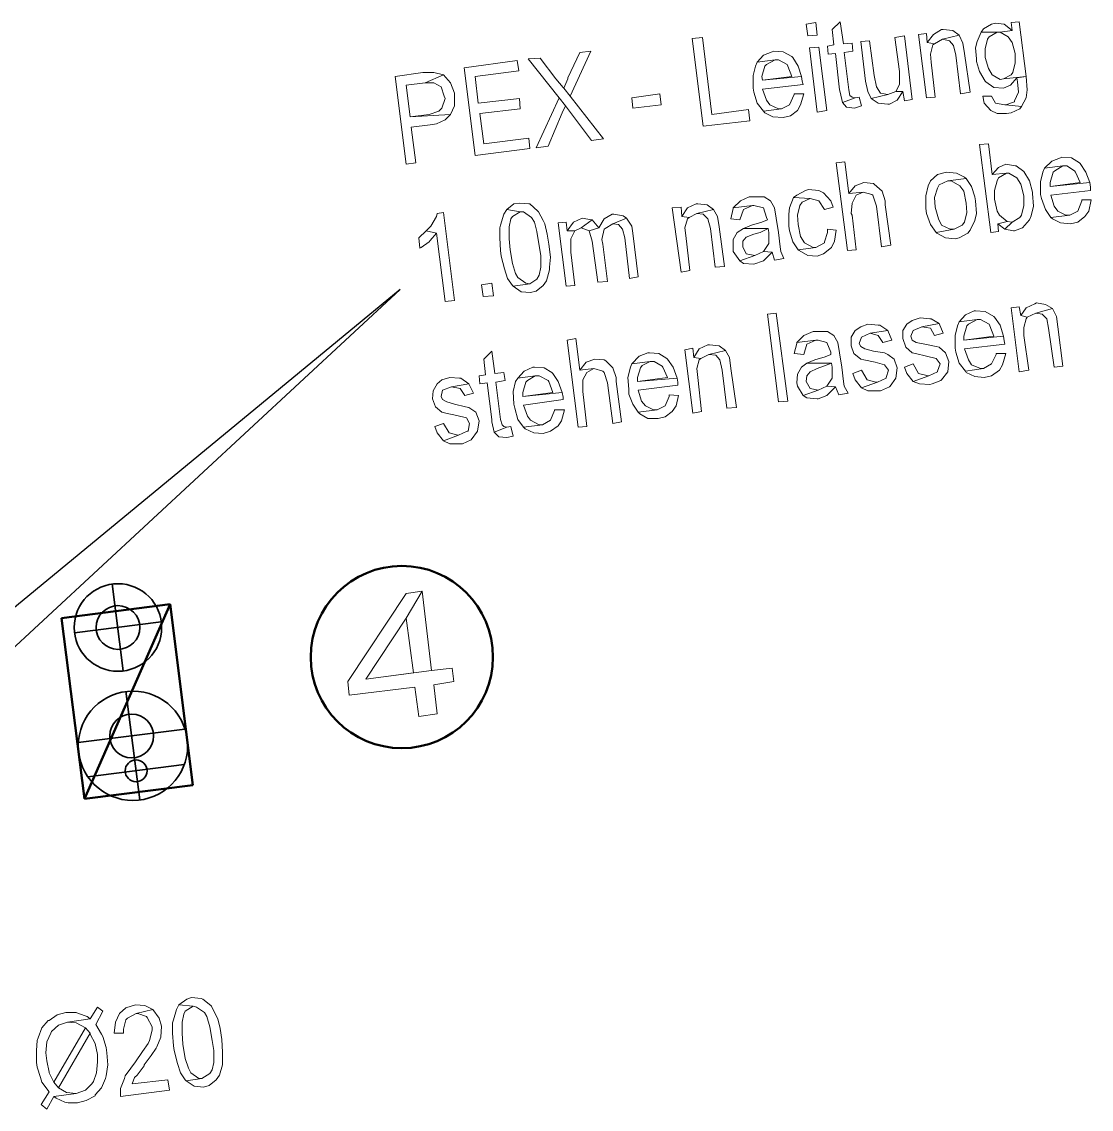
# Model space of a CAD drawing. Header units: metres. Extents: x 2713732.4 to 2713757.2, y 1226081.6 to 1226111.3.
# Drawn here: x 2713746.414 to 2713747.881, y 1226092.561 to 1226094.053 of the extents above; entities that cross this region are included whole.
import ezdxf

# ---------------------------------------------------------------- set-up
doc = ezdxf.new("R2010")
doc.units = ezdxf.units.M
doc.linetypes.add('DASHDOT', pattern=[1, 0.5, -0.25, 0, -0.25])
doc.linetypes.add('HIDDENX2', pattern=[0.75, 0.5, -0.25])
doc.layers.add('einlagen_boden_erstes_og', color=7, linetype='Continuous', true_color=0x000000)

msp = doc.modelspace()

# ---------------------------------------------------------------- linework, layer by layer
at = {"layer": 'einlagen_boden_erstes_og', "color": 7, "linetype": 'Continuous', "lineweight": 25, "extrusion": (0.000477202, 0.001815, 0.999998)}
for q in [(2713746.0817, 1226092.9842, -0.1646), (2713746.1909, 1226092.9981, -0.1647)]:
    msp.add_line((2713746.9326, 1226093.6852, -0.1663), q, dxfattribs=at)
at = {"layer": 'einlagen_boden_erstes_og', "color": 7, "linetype": 'DASHDOT', "lineweight": 35, "extrusion": (0.000477202, 0.001815, 0.999998)}
for p, q in [((2713746.5379, 1226093.2817, -0.1654), (2713746.553, 1226093.1626, -0.1651)), ((2713746.605, 1226093.2297, -0.1653), (2713746.486, 1226093.2146, -0.1652)), ((2713746.5566, 1226093.1343, -0.1651), (2713746.5755, 1226092.9855, -0.1648)), ((2713746.6376, 1226093.0826, -0.165), (2713746.4912, 1226093.064, -0.1649)), ((2713746.6364, 1226093.0339, -0.1649), (2713746.5045, 1226093.0171, -0.1649))]:
    msp.add_line(p, q, dxfattribs=at)
at = {"layer": 'einlagen_boden_erstes_og', "color": 7, "linetype": 'HIDDENX2', "lineweight": 50, "extrusion": (0.000477202, 0.001815, 0.999998)}
for p, q in [((2713746.6171, 1226093.2537, -0.1653), (2713746.4683, 1226093.2348, -0.1652)), ((2713746.6171, 1226093.2537, -0.1653), (2713746.4998, 1226092.9868, -0.1648)), ((2713746.6486, 1226093.0056, -0.1649), (2713746.6171, 1226093.2537, -0.1653)), ((2713746.4683, 1226093.2348, -0.1652), (2713746.4998, 1226092.9868, -0.1648)), ((2713746.4998, 1226092.9868, -0.1648), (2713746.6486, 1226093.0056, -0.1649))]:
    msp.add_line(p, q, dxfattribs=at)
at = {"layer": 'einlagen_boden_erstes_og', "color": 7, "lineweight": 0}
for points in [[(2713747.5028, 1226094.0514), (2713747.4897, 1226094.0493), (2713747.4919, 1226094.033), (2713747.5049, 1226094.0341)], [(2713747.5364, 1226094.0525), (2713747.5256, 1226094.0417), (2713747.5277, 1226094.021), (2713747.5191, 1226094.0189), (2713747.5201, 1226094.008), (2713747.5299, 1226094.0091), (2713747.5353, 1226093.9591), (2713747.5364, 1226093.9559), (2713747.5397, 1226093.9417), (2713747.5571, 1226093.9483), (2713747.5527, 1226093.9493), (2713747.5495, 1226093.9515), (2713747.5484, 1226093.9591), (2713747.5419, 1226094.0102), (2713747.5538, 1226094.0123), (2713747.5527, 1226094.0232), (2713747.5408, 1226094.0221)], [(2713747.6776, 1226094.0417), (2713747.6755, 1226094.0417), (2713747.6646, 1226094.0352), (2713747.6559, 1226094.0243), (2713747.6657, 1226094.0221), (2713747.6766, 1226094.0286), (2713747.6994, 1226094.0341), (2713747.6907, 1226094.0406)], [(2713747.7493, 1226094.0504), (2713747.7439, 1226094.0493), (2713747.733, 1226094.0428), (2713747.7298, 1226094.0384), (2713747.7515, 1226094.0384), (2713747.7559, 1226094.0384), (2713747.7721, 1226094.0406), (2713747.7613, 1226094.0493)], [(2713747.7819, 1226094.0525), (2713747.7711, 1226094.0514), (2713747.7721, 1226094.0406), (2713747.7559, 1226094.0384), (2713747.7667, 1226094.0319), (2713747.7721, 1226094.0243), (2713747.7765, 1226094.0091), (2713747.7765, 1226093.9961), (2713747.7732, 1226093.983), (2713747.7711, 1226093.9798), (2713747.7602, 1226093.9743), (2713747.7917, 1226093.9776)], [(2713747.3474, 1226094.0308), (2713747.3333, 1226094.0297), (2713747.3485, 1226093.9092), (2713747.4126, 1226093.9168), (2713747.4104, 1226093.932), (2713747.3605, 1226093.9254)], [(2713747.5766, 1226094.0265), (2713747.5647, 1226094.0254), (2713747.5712, 1226093.9711), (2713747.5744, 1226093.9569), (2713747.5788, 1226093.9472), (2713747.6016, 1226093.9526), (2713747.5918, 1226093.9548), (2713747.5864, 1226093.9635), (2713747.5831, 1226093.9787)], [(2713747.6244, 1226094.033), (2713747.6114, 1226094.0308), (2713747.6179, 1226093.9841), (2713747.6179, 1226093.9819), (2713747.6179, 1226093.9667), (2713747.6125, 1226093.9569), (2713747.6222, 1226093.9569), (2713747.6244, 1226093.9439), (2713747.6353, 1226093.9461)], [(2713747.6548, 1226094.0362), (2713747.644, 1226094.0352), (2713747.6548, 1226093.9483), (2713747.6668, 1226093.9493), (2713747.6613, 1226093.9971), (2713747.6603, 1226094.008), (2713747.6635, 1226094.021), (2713747.6657, 1226094.0221), (2713747.6559, 1226094.0243)], [(2713747.6994, 1226094.0341), (2713747.6766, 1226094.0286), (2713747.6863, 1226094.0265), (2713747.6918, 1226094.0199), (2713747.695, 1226094.0069), (2713747.7015, 1226093.9537), (2713747.7146, 1226093.9559), (2713747.707, 1226094.0091), (2713747.7048, 1226094.0232)], [(2713747.7298, 1226094.0384), (2713747.7243, 1226094.0254), (2713747.7222, 1226094.0167), (2713747.7233, 1226094.0015), (2713747.7233, 1226093.9982), (2713747.7276, 1226093.9841), (2713747.7352, 1226093.9711), (2713747.7363, 1226093.97), (2713747.7472, 1226093.9624), (2713747.7602, 1226093.9613), (2713747.77, 1226093.9656), (2713747.7787, 1226093.9754), (2713747.7917, 1226093.9776), (2713747.7602, 1226093.9743), (2713747.7559, 1226093.9732), (2713747.745, 1226093.9798), (2713747.7396, 1226093.9884), (2713747.7352, 1226094.0037), (2713747.7352, 1226094.0156), (2713747.7385, 1226094.0286), (2713747.7406, 1226094.0319), (2713747.7515, 1226094.0384)], [(2713747.1943, 1226094.0123), (2713747.1791, 1226094.0102), (2713747.1628, 1226093.9754), (2713747.1628, 1226093.9743), (2713747.1573, 1226093.9613), (2713747.166, 1226093.9504)], [(2713747.4452, 1226094.0123), (2713747.443, 1226094.0113), (2713747.4311, 1226094.0069), (2713747.4224, 1226093.9971), (2713747.4474, 1226094.0004), (2713747.4517, 1226094.0004), (2713747.4637, 1226093.9939), (2713747.4647, 1226093.9917), (2713747.4702, 1226093.9776), (2713747.43, 1226093.9722), (2713747.4832, 1226093.9776), (2713747.4789, 1226093.9917), (2713747.4713, 1226094.0037), (2713747.4702, 1226094.0047), (2713747.4582, 1226094.0113)], [(2713747.5071, 1226094.0178), (2713747.4941, 1226094.0167), (2713747.5049, 1226093.9287), (2713747.518, 1226093.9309)], [(2713747.0932, 1226093.9993), (2713747.0205, 1226093.9895), (2713747.0357, 1226093.869), (2713747.1106, 1226093.8787), (2713747.1095, 1226093.8929), (2713747.0476, 1226093.8853), (2713747.0422, 1226093.9265), (2713747.0976, 1226093.933), (2713747.0965, 1226093.9472), (2713747.04, 1226093.9407), (2713747.0357, 1226093.9776), (2713747.0954, 1226093.9852)], [(2713747.1247, 1226094.0026), (2713747.1085, 1226094.0015), (2713747.1508, 1226093.9483), (2713747.1595, 1226093.9374), (2713747.1649, 1226093.9298), (2713747.1954, 1226093.8896), (2713747.2116, 1226093.8918), (2713747.166, 1226093.9504), (2713747.1573, 1226093.9613), (2713747.1562, 1226093.9624), (2713747.1465, 1226093.9743)], [(2713747.4224, 1226093.9971), (2713747.4202, 1226093.9917), (2713747.4169, 1226093.9787), (2713747.4169, 1226093.9613), (2713747.418, 1226093.9559), (2713747.4224, 1226093.9407), (2713747.4311, 1226093.9298), (2713747.456, 1226093.933), (2713747.4517, 1226093.933), (2713747.4398, 1226093.9385), (2713747.4354, 1226093.945), (2713747.43, 1226093.9602), (2713747.4854, 1226093.9667), (2713747.4843, 1226093.9711), (2713747.4832, 1226093.9776), (2713747.43, 1226093.9722), (2713747.4289, 1226093.9776), (2713747.4332, 1226093.9917), (2713747.4354, 1226093.9939), (2713747.4474, 1226094.0004)], [(2713746.964, 1226093.983), (2713746.926, 1226093.9776), (2713746.9412, 1226093.857), (2713746.9542, 1226093.8592), (2713746.9477, 1226093.9081), (2713746.9738, 1226093.9113), (2713746.9825, 1226093.9124), (2713746.9944, 1226093.9178), (2713747.002, 1226093.9254), (2713746.9466, 1226093.9222), (2713746.9412, 1226093.9656), (2713746.9672, 1226093.9689), (2713746.9922, 1226093.9798), (2713746.9922, 1226093.9798), (2713746.9792, 1226093.983), (2713746.977, 1226093.983)], [(2713746.9922, 1226093.9798), (2713746.9672, 1226093.9689), (2713746.9792, 1226093.9689), (2713746.989, 1226093.9635), (2713746.9933, 1226093.9504), (2713746.9944, 1226093.9472), (2713746.9901, 1226093.9341), (2713746.9857, 1226093.9298), (2713746.9727, 1226093.9254), (2713746.9466, 1226093.9222), (2713747.002, 1226093.9254), (2713747.0074, 1226093.9374), (2713747.0074, 1226093.9526), (2713747.0074, 1226093.9548), (2713747.002, 1226093.9689), (2713747.002, 1226093.9689)], [(2713747.7917, 1226093.9776), (2713747.7787, 1226093.9754), (2713747.7797, 1226093.97), (2713747.7808, 1226093.9559), (2713747.7754, 1226093.9439), (2713747.7754, 1226093.9428), (2713747.7635, 1226093.9385), (2713747.7852, 1226093.9363), (2713747.7917, 1226093.9483), (2713747.7928, 1226093.9591)], [(2713747.2518, 1226093.9341), (2713747.2508, 1226093.9483), (2713747.2888, 1226093.9537), (2713747.2909, 1226093.9385), (2713747.2518, 1226093.9341)], [(2713747.4734, 1226093.9537), (2713747.4734, 1226093.9526), (2713747.4669, 1226093.9385), (2713747.456, 1226093.933), (2713747.4311, 1226093.9298), (2713747.4332, 1226093.9276), (2713747.4441, 1226093.9222), (2713747.4582, 1226093.9211), (2713747.468, 1226093.9233), (2713747.4778, 1226093.9309), (2713747.4821, 1226093.9385), (2713747.4865, 1226093.9537)], [(2713747.5625, 1226093.9493), (2713747.5571, 1226093.9483), (2713747.5397, 1226093.9417), (2713747.5451, 1226093.9352), (2713747.556, 1226093.9341), (2713747.5658, 1226093.9374)], [(2713747.6125, 1226093.9569), (2713747.6016, 1226093.9526), (2713747.5788, 1226093.9472), (2713747.5886, 1226093.9407), (2713747.6016, 1226093.9396), (2713747.6038, 1226093.9396), (2713747.6146, 1226093.945), (2713747.6222, 1226093.9569)], [(2713747.732, 1226093.9504), (2713747.7341, 1226093.9407), (2713747.7428, 1226093.9309), (2713747.7515, 1226093.9265), (2713747.7645, 1226093.9265), (2713747.7711, 1226093.9276), (2713747.783, 1226093.933), (2713747.7852, 1226093.9363), (2713747.7635, 1226093.9385), (2713747.7624, 1226093.9385), (2713747.7493, 1226093.9407), (2713747.7439, 1226093.9504)], [(2713747.1508, 1226093.9483), (2713747.1193, 1226093.8798), (2713747.1356, 1226093.882), (2713747.1552, 1226093.9276), (2713747.1595, 1226093.9374)], [(2713747.7396, 1226093.8853), (2713747.7276, 1226093.8842), (2713747.7428, 1226093.7636), (2713747.7537, 1226093.7647), (2713747.7526, 1226093.7755), (2713747.7656, 1226093.7788), (2713747.7548, 1226093.7875), (2713747.7515, 1226093.7929), (2713747.7482, 1226093.8092), (2713747.7482, 1226093.8212), (2713747.7515, 1226093.8342), (2713747.7537, 1226093.8385), (2713747.7645, 1226093.8451), (2713747.745, 1226093.8429)], [(2713747.5429, 1226093.8603), (2713747.531, 1226093.8592), (2713747.5462, 1226093.7386), (2713747.5582, 1226093.7397), (2713747.5527, 1226093.7875), (2713747.5516, 1226093.7897), (2713747.5527, 1226093.8038), (2713747.5582, 1226093.8146), (2713747.5679, 1226093.819), (2713747.5484, 1226093.8168)], [(2713747.8406, 1226093.8668), (2713747.8384, 1226093.8657), (2713747.8265, 1226093.8614), (2713747.8167, 1226093.8516), (2713747.8417, 1226093.8548), (2713747.8471, 1226093.8548), (2713747.858, 1226093.8483), (2713747.859, 1226093.8462), (2713747.8656, 1226093.832), (2713747.8243, 1226093.8266), (2713747.8786, 1226093.832), (2713747.8732, 1226093.8462), (2713747.8656, 1226093.8581), (2713747.8645, 1226093.8592), (2713747.8536, 1226093.8657)], [(2713747.682, 1226093.8462), (2713747.67, 1226093.8429), (2713747.6603, 1226093.8342), (2713747.657, 1226093.8277), (2713747.6537, 1226093.8136), (2713747.6537, 1226093.7962), (2713747.6548, 1226093.7897), (2713747.6603, 1226093.7745), (2713747.6679, 1226093.7636), (2713747.6928, 1226093.7679), (2713747.6874, 1226093.7679), (2713747.6755, 1226093.7734), (2713747.6711, 1226093.7821), (2713747.6668, 1226093.7984), (2713747.6657, 1226093.8114), (2713747.67, 1226093.8244), (2713747.6722, 1226093.8288), (2713747.6842, 1226093.8342), (2713747.7091, 1226093.8375), (2713747.707, 1226093.8396), (2713747.6961, 1226093.8451)], [(2713747.7635, 1226093.857), (2713747.7537, 1226093.8527), (2713747.745, 1226093.8429), (2713747.7645, 1226093.8451), (2713747.7678, 1226093.8451), (2713747.7787, 1226093.8385), (2713747.7841, 1226093.8299), (2713747.7884, 1226093.8136), (2713747.7884, 1226093.8005), (2713747.7852, 1226093.7875), (2713747.783, 1226093.7842), (2713747.7721, 1226093.7777), (2713747.7624, 1226093.7679), (2713747.7743, 1226093.7658), (2713747.7754, 1226093.7658), (2713747.7863, 1226093.7701), (2713747.796, 1226093.781), (2713747.7982, 1226093.7864), (2713747.8015, 1226093.7994), (2713747.8004, 1226093.8168), (2713747.8004, 1226093.819), (2713747.796, 1226093.8342), (2713747.796, 1226093.8342), (2713747.7884, 1226093.8472), (2713747.7776, 1226093.8548), (2713747.7765, 1226093.8548)], [(2713747.8167, 1226093.8516), (2713747.8145, 1226093.8462), (2713747.8112, 1226093.8331), (2713747.8112, 1226093.8157), (2713747.8123, 1226093.8103), (2713747.8178, 1226093.7951), (2713747.8254, 1226093.7842), (2713747.8514, 1226093.7875), (2713747.846, 1226093.7875), (2713747.8351, 1226093.7929), (2713747.8297, 1226093.7994), (2713747.8254, 1226093.8146), (2713747.8797, 1226093.8212), (2713747.8797, 1226093.8255), (2713747.8786, 1226093.832), (2713747.8243, 1226093.8266), (2713747.8243, 1226093.832), (2713747.8286, 1226093.8462), (2713747.8308, 1226093.8483), (2713747.8417, 1226093.8548)], [(2713747.569, 1226093.832), (2713747.5571, 1226093.8277), (2713747.5484, 1226093.8168), (2713747.5679, 1226093.819), (2713747.5799, 1226093.8157), (2713747.581, 1226093.8146), (2713747.5864, 1226093.7994), (2713747.5929, 1226093.744), (2713747.606, 1226093.7462), (2713747.5983, 1226093.8016), (2713747.5983, 1226093.807), (2713747.594, 1226093.8201), (2713747.5831, 1226093.8299), (2713747.5821, 1226093.8309)], [(2713747.7091, 1226093.8375), (2713747.6842, 1226093.8342), (2713747.6885, 1226093.8342), (2713747.7005, 1226093.8277), (2713747.7059, 1226093.8201), (2713747.7091, 1226093.8038), (2713747.7102, 1226093.7908), (2713747.707, 1226093.7777), (2713747.7037, 1226093.7734), (2713747.6928, 1226093.7679), (2713747.6679, 1226093.7636), (2713747.669, 1226093.7625), (2713747.6809, 1226093.756), (2713747.6939, 1226093.7549), (2713747.6994, 1226093.756), (2713747.7113, 1226093.7625), (2713747.7146, 1226093.7669), (2713747.7211, 1226093.7799), (2713747.7233, 1226093.7897), (2713747.7222, 1226093.807), (2713747.7211, 1226093.8125), (2713747.7167, 1226093.8266)], [(2713747.493, 1226093.8223), (2713747.4886, 1226093.8212), (2713747.4767, 1226093.8146), (2713747.4723, 1226093.8114), (2713747.4952, 1226093.8103), (2713747.5071, 1226093.807), (2713747.5147, 1226093.7951), (2713747.5267, 1226093.7984), (2713747.5234, 1226093.807), (2713747.5136, 1226093.8179), (2713747.5071, 1226093.8212)], [(2713747.0965, 1226093.8038), (2713747.0889, 1226093.8027), (2713747.0791, 1226093.7951), (2713747.0976, 1226093.7918), (2713747.1019, 1226093.7918), (2713747.1128, 1226093.7842), (2713747.1171, 1226093.7777), (2713747.1204, 1226093.7647), (2713747.1237, 1226093.7451), (2713747.1258, 1226093.7321), (2713747.1258, 1226093.7158), (2713747.1237, 1226093.7049), (2713747.1204, 1226093.6995), (2713747.1106, 1226093.693), (2713747.0878, 1226093.6897), (2713747.0987, 1226093.6821), (2713747.1117, 1226093.681), (2713747.1193, 1226093.6832), (2713747.1291, 1226093.6908), (2713747.1334, 1226093.6973), (2713747.1378, 1226093.7125), (2713747.1378, 1226093.7158), (2713747.1389, 1226093.7299), (2713747.1367, 1226093.7473), (2713747.1345, 1226093.7614), (2713747.1313, 1226093.7755), (2713747.1291, 1226093.7799), (2713747.1226, 1226093.7918), (2713747.1215, 1226093.7929), (2713747.1106, 1226093.8027), (2713747.1095, 1226093.8027)], [(2713747.3409, 1226093.8027), (2713747.3387, 1226093.8027), (2713747.3268, 1226093.7973), (2713747.3192, 1226093.7853), (2713747.329, 1226093.7842), (2713747.3398, 1226093.7897), (2713747.3626, 1226093.7951), (2713747.3539, 1226093.8016)], [(2713747.3898, 1226093.7973), (2713747.3898, 1226093.7962), (2713747.3865, 1226093.7821), (2713747.3985, 1226093.781), (2713747.4039, 1226093.7951), (2713747.4039, 1226093.7951), (2713747.4159, 1226093.8005)], [(2713747.4159, 1226093.8125), (2713747.4115, 1226093.8125), (2713747.3996, 1226093.807), (2713747.3996, 1226093.807), (2713747.3898, 1226093.7973), (2713747.4159, 1226093.8005), (2713747.418, 1226093.8005), (2713747.4311, 1226093.7973), (2713747.4354, 1226093.7842), (2713747.4365, 1226093.781), (2713747.4289, 1226093.7777), (2713747.4148, 1226093.7734), (2713747.4039, 1226093.769), (2713747.4376, 1226093.769), (2713747.4387, 1226093.7636), (2713747.4387, 1226093.7484), (2713747.4311, 1226093.7375), (2713747.4311, 1226093.7375), (2713747.443, 1226093.7364), (2713747.4463, 1226093.7256), (2713747.4593, 1226093.7278), (2713747.455, 1226093.7375), (2713747.4539, 1226093.744), (2713747.4517, 1226093.7636), (2713747.4484, 1226093.7831), (2713747.4463, 1226093.7973), (2713747.4408, 1226093.807), (2713747.4322, 1226093.8125), (2713747.43, 1226093.8125)], [(2713747.4723, 1226093.8114), (2713747.4669, 1226093.7973), (2713747.4658, 1226093.7886), (2713747.4658, 1226093.7723), (2713747.4669, 1226093.7658), (2713747.4713, 1226093.7506), (2713747.4789, 1226093.7397), (2713747.5028, 1226093.743), (2713747.4995, 1226093.743), (2713747.4876, 1226093.7495), (2713747.4821, 1226093.7582), (2713747.4789, 1226093.7745), (2713747.4778, 1226093.7875), (2713747.481, 1226093.8005), (2713747.4843, 1226093.8049), (2713747.4952, 1226093.8103)], [(2713747.8677, 1226093.8081), (2713747.8677, 1226093.807), (2713747.8623, 1226093.7929), (2713747.8514, 1226093.7875), (2713747.8254, 1226093.7842), (2713747.8275, 1226093.7821), (2713747.8384, 1226093.7766), (2713747.8525, 1226093.7755), (2713747.8623, 1226093.7777), (2713747.8721, 1226093.7853), (2713747.8775, 1226093.7929), (2713747.8808, 1226093.8081)], [(2713746.9922, 1226093.7908), (2713746.9835, 1226093.7897), (2713746.9825, 1226093.7853), (2713746.9748, 1226093.7723), (2713746.9683, 1226093.7658), (2713746.9825, 1226093.7625), (2713746.9944, 1226093.6691), (2713747.0074, 1226093.6702)], [(2713747.0791, 1226093.7951), (2713747.0748, 1226093.7886), (2713747.0704, 1226093.7734), (2713747.0694, 1226093.7701), (2713747.0694, 1226093.756), (2713747.0704, 1226093.7386), (2713747.0715, 1226093.731), (2713747.0759, 1226093.7136), (2713747.0802, 1226093.7006), (2713747.0867, 1226093.6908), (2713747.0878, 1226093.6897), (2713747.1106, 1226093.693), (2713747.1052, 1226093.6941), (2713747.0943, 1226093.7017), (2713747.0911, 1226093.7071), (2713747.0867, 1226093.7212), (2713747.0835, 1226093.7397), (2713747.0824, 1226093.7549), (2713747.0824, 1226093.7712), (2713747.0846, 1226093.7821), (2713747.0867, 1226093.7853), (2713747.0976, 1226093.7918)], [(2713747.2258, 1226093.7886), (2713747.2236, 1226093.7886), (2713747.2127, 1226093.7821), (2713747.2051, 1226093.7701), (2713747.1921, 1226093.7658), (2713747.1921, 1226093.7658), (2713747.1964, 1226093.7516), (2713747.204, 1226093.6952), (2713747.2171, 1226093.6962), (2713747.2106, 1226093.7473), (2713747.2095, 1226093.7538), (2713747.2127, 1226093.7679), (2713747.2138, 1226093.769), (2713747.2247, 1226093.7755), (2713747.2431, 1226093.7831), (2713747.2388, 1226093.7864)], [(2713747.3181, 1226093.7984), (2713747.3061, 1226093.7973), (2713747.3181, 1226093.7093), (2713747.33, 1226093.7115), (2713747.3246, 1226093.7593), (2713747.3235, 1226093.7701), (2713747.3268, 1226093.7821), (2713747.329, 1226093.7842), (2713747.3192, 1226093.7853)], [(2713747.3626, 1226093.7951), (2713747.3398, 1226093.7897), (2713747.3485, 1226093.7886), (2713747.355, 1226093.7821), (2713747.3583, 1226093.769), (2713747.3648, 1226093.7158), (2713747.3778, 1226093.7169), (2713747.3702, 1226093.7712), (2713747.3681, 1226093.7853)], [(2713747.1606, 1226093.7777), (2713747.1497, 1226093.7766), (2713747.1606, 1226093.6897), (2713747.1725, 1226093.6908), (2713747.1671, 1226093.7364), (2713747.1671, 1226093.7397), (2713747.1671, 1226093.7549), (2713747.1725, 1226093.7658), (2713747.1617, 1226093.7658)], [(2713747.1823, 1226093.7831), (2713747.1823, 1226093.7831), (2713747.1704, 1226093.7777), (2713747.1617, 1226093.7658), (2713747.1725, 1226093.7658), (2713747.1812, 1226093.7701), (2713747.1964, 1226093.781), (2713747.1954, 1226093.781)], [(2713747.1964, 1226093.781), (2713747.1812, 1226093.7701), (2713747.1921, 1226093.7658), (2713747.2051, 1226093.7701)], [(2713747.2431, 1226093.7831), (2713747.2247, 1226093.7755), (2713747.2323, 1226093.7745), (2713747.2377, 1226093.7679), (2713747.241, 1226093.756), (2713747.2475, 1226093.7006), (2713747.2594, 1226093.7028), (2713747.2518, 1226093.7625), (2713747.2508, 1226093.7723)], [(2713747.7656, 1226093.7788), (2713747.7526, 1226093.7755), (2713747.7624, 1226093.7679), (2713747.7721, 1226093.7777)], [(2713746.9683, 1226093.7658), (2713746.9586, 1226093.756), (2713746.9596, 1226093.7419), (2713746.9618, 1226093.743), (2713746.9727, 1226093.7506), (2713746.9738, 1226093.7527), (2713746.9825, 1226093.7625)], [(2713747.4039, 1226093.769), (2713747.3952, 1226093.7636), (2713747.3898, 1226093.7538), (2713747.3898, 1226093.7419), (2713747.3898, 1226093.7375), (2713747.3985, 1226093.7245), (2713747.4191, 1226093.7321), (2713747.4072, 1226093.7343), (2713747.4028, 1226093.744), (2713747.4028, 1226093.7516), (2713747.4072, 1226093.7571), (2713747.418, 1226093.7614), (2713747.4267, 1226093.7636), (2713747.4376, 1226093.769)], [(2713747.5191, 1226093.7679), (2713747.5191, 1226093.7636), (2713747.5147, 1226093.7506), (2713747.5147, 1226093.7495), (2713747.5028, 1226093.743), (2713747.4789, 1226093.7397), (2713747.4799, 1226093.7386), (2713747.4919, 1226093.7321), (2713747.5049, 1226093.731), (2713747.5136, 1226093.7343), (2713747.5245, 1226093.743), (2713747.5288, 1226093.7516), (2713747.531, 1226093.7669)], [(2713747.4311, 1226093.7375), (2713747.4191, 1226093.7321), (2713747.3985, 1226093.7245), (2713747.4039, 1226093.7212), (2713747.418, 1226093.7201), (2713747.418, 1226093.7201), (2713747.4311, 1226093.7245), (2713747.4332, 1226093.7267), (2713747.443, 1226093.7364)], [(2713747.0465, 1226093.6756), (2713747.0444, 1226093.6919), (2713747.0585, 1226093.6941), (2713747.0607, 1226093.6767), (2713747.0465, 1226093.6756)], [(2713747.8058, 1226093.6669), (2713747.8036, 1226093.6658), (2713747.7917, 1226093.6604), (2713747.7841, 1226093.6495), (2713747.7928, 1226093.6474), (2713747.8047, 1226093.6528), (2713747.8275, 1226093.6593), (2713747.8178, 1226093.6647)], [(2713747.4517, 1226093.5311), (2713747.4365, 1226093.6517), (2713747.4484, 1226093.6528), (2713747.4647, 1226093.5322), (2713747.4517, 1226093.5311)], [(2713747.7222, 1226093.6561), (2713747.72, 1226093.6561), (2713747.7081, 1226093.6506), (2713747.6994, 1226093.6409), (2713747.7243, 1226093.6441), (2713747.7287, 1226093.6441), (2713747.7406, 1226093.6376), (2713747.7417, 1226093.6354), (2713747.7472, 1226093.6213), (2713747.7059, 1226093.6159), (2713747.7602, 1226093.6213), (2713747.7559, 1226093.6365), (2713747.7482, 1226093.6474), (2713747.7472, 1226093.6485), (2713747.7352, 1226093.655)], [(2713747.7819, 1226093.6615), (2713747.7711, 1226093.6604), (2713747.7819, 1226093.5724), (2713747.795, 1226093.5746), (2713747.7884, 1226093.6224), (2713747.7884, 1226093.6332), (2713747.7917, 1226093.6452), (2713747.7928, 1226093.6474), (2713747.7841, 1226093.6495)], [(2713747.8275, 1226093.6593), (2713747.8047, 1226093.6528), (2713747.8134, 1226093.6517), (2713747.8199, 1226093.6452), (2713747.8221, 1226093.6322), (2713747.8297, 1226093.5789), (2713747.8417, 1226093.58), (2713747.8351, 1226093.6343), (2713747.833, 1226093.6485)], [(2713747.5744, 1226093.6376), (2713747.5647, 1226093.6343), (2713747.5571, 1226093.6289), (2713747.5516, 1226093.6202), (2713747.5516, 1226093.6083), (2713747.5549, 1226093.5974), (2713747.5647, 1226093.5898), (2713747.569, 1226093.5887), (2713747.5842, 1226093.5855), (2713747.5842, 1226093.5855), (2713747.5973, 1226093.5822), (2713747.6027, 1226093.5746), (2713747.5994, 1226093.5648), (2713747.5994, 1226093.5637), (2713747.5875, 1226093.5583), (2713747.5658, 1226093.5507), (2713747.5744, 1226093.5463), (2713747.5886, 1226093.5463), (2713747.5918, 1226093.5463), (2713747.6038, 1226093.5518), (2713747.6049, 1226093.5529), (2713747.6125, 1226093.5637), (2713747.6146, 1226093.5779), (2713747.6103, 1226093.5898), (2713747.6016, 1226093.5963), (2713747.5973, 1226093.5985), (2713747.5821, 1226093.6007), (2713747.5701, 1226093.6039), (2713747.5647, 1226093.6072), (2713747.5625, 1226093.6115), (2713747.5658, 1226093.6202), (2713747.5777, 1226093.6256), (2713747.6016, 1226093.6289), (2713747.5907, 1226093.6365), (2713747.5886, 1226093.6365)], [(2713747.6461, 1226093.6463), (2713747.6353, 1226093.643), (2713747.6277, 1226093.6376), (2713747.6222, 1226093.6289), (2713747.6222, 1226093.618), (2713747.6266, 1226093.6061), (2713747.6353, 1226093.5985), (2713747.6396, 1226093.5974), (2713747.6548, 1226093.5941), (2713747.6548, 1226093.5941), (2713747.6679, 1226093.5909), (2713747.6733, 1226093.5833), (2713747.67, 1226093.5735), (2713747.67, 1226093.5724), (2713747.6581, 1226093.567), (2713747.6364, 1226093.5594), (2713747.6451, 1226093.5561), (2713747.6592, 1226093.555), (2713747.6624, 1226093.5561), (2713747.6744, 1226093.5605), (2713747.6755, 1226093.5616), (2713747.6842, 1226093.5724), (2713747.6852, 1226093.5865), (2713747.6809, 1226093.5985), (2713747.6722, 1226093.6061), (2713747.6679, 1226093.6072), (2713747.6527, 1226093.6104), (2713747.6407, 1226093.6126), (2713747.6353, 1226093.6159), (2713747.6331, 1226093.6213), (2713747.6364, 1226093.6289), (2713747.6483, 1226093.6343), (2713747.6722, 1226093.6387), (2713747.6613, 1226093.6452), (2713747.6592, 1226093.6452)], [(2713747.6722, 1226093.6387), (2713747.6483, 1226093.6343), (2713747.6603, 1226093.6322), (2713747.6657, 1226093.6224), (2713747.6776, 1226093.6256)], [(2713747.6994, 1226093.6409), (2713747.6972, 1226093.6354), (2713747.6939, 1226093.6224), (2713747.6939, 1226093.605), (2713747.695, 1226093.5996), (2713747.6994, 1226093.5844), (2713747.7081, 1226093.5735), (2713747.733, 1226093.5768), (2713747.7287, 1226093.5768), (2713747.7167, 1226093.5822), (2713747.7124, 1226093.5887), (2713747.707, 1226093.6039), (2713747.7624, 1226093.6104), (2713747.7613, 1226093.6148), (2713747.7602, 1226093.6213), (2713747.7059, 1226093.6159), (2713747.7059, 1226093.6213), (2713747.7102, 1226093.6354), (2713747.7124, 1226093.6376), (2713747.7243, 1226093.6441)], [(2713747.5028, 1226093.6278), (2713747.4995, 1226093.6278), (2713747.4865, 1226093.6224), (2713747.4865, 1226093.6224), (2713747.4767, 1226093.6126), (2713747.5028, 1226093.6159), (2713747.506, 1226093.6159), (2713747.518, 1226093.6126), (2713747.5234, 1226093.5996), (2713747.5234, 1226093.5963), (2713747.5158, 1226093.5931), (2713747.5017, 1226093.5887), (2713747.4908, 1226093.5844), (2713747.5245, 1226093.5844), (2713747.5256, 1226093.5789), (2713747.5256, 1226093.5637), (2713747.518, 1226093.5529), (2713747.518, 1226093.5529), (2713747.5299, 1226093.5518), (2713747.5343, 1226093.5409), (2713747.5473, 1226093.5431), (2713747.5419, 1226093.5529), (2713747.5408, 1226093.5594), (2713747.5386, 1226093.5789), (2713747.5353, 1226093.5985), (2713747.5332, 1226093.6126), (2713747.5277, 1226093.6224), (2713747.5191, 1226093.6278), (2713747.5169, 1226093.6278)], [(2713747.6016, 1226093.6289), (2713747.5777, 1226093.6256), (2713747.5886, 1226093.6224), (2713747.5951, 1226093.6126), (2713747.607, 1226093.6159)], [(2713747.1736, 1226093.618), (2713747.1617, 1226093.6159), (2713747.1769, 1226093.4964), (2713747.1888, 1226093.4975), (2713747.1834, 1226093.5453), (2713747.1834, 1226093.5463), (2713747.1834, 1226093.5616), (2713747.1888, 1226093.5713), (2713747.1986, 1226093.5768), (2713747.1791, 1226093.5746)], [(2713747.3572, 1226093.6094), (2713747.355, 1226093.6094), (2713747.3431, 1226093.6039), (2713747.3355, 1226093.592), (2713747.3453, 1226093.5909), (2713747.3561, 1226093.5963), (2713747.3789, 1226093.6017), (2713747.3702, 1226093.6083)], [(2713747.4767, 1226093.6126), (2713747.4767, 1226093.6115), (2713747.4734, 1226093.5974), (2713747.4865, 1226093.5963), (2713747.4908, 1226093.6104), (2713747.4908, 1226093.6104), (2713747.5028, 1226093.6159)], [(2713747.0585, 1226093.6007), (2713747.0476, 1226093.5898), (2713747.0498, 1226093.5681), (2713747.0411, 1226093.567), (2713747.0422, 1226093.5561), (2713747.052, 1226093.5572), (2713747.0585, 1226093.5072), (2713747.0585, 1226093.504), (2713747.0617, 1226093.4899), (2713747.0791, 1226093.4964), (2713747.0748, 1226093.4975), (2713747.0726, 1226093.4996), (2713747.0704, 1226093.5072), (2713747.0639, 1226093.5583), (2713747.077, 1226093.5605), (2713747.0748, 1226093.5713), (2713747.0628, 1226093.5702)], [(2713747.2746, 1226093.5985), (2713747.2725, 1226093.5985), (2713747.2605, 1226093.5941), (2713747.2508, 1226093.5833), (2713747.2757, 1226093.5865), (2713747.2812, 1226093.5865), (2713747.292, 1226093.58), (2713747.2931, 1226093.5789), (2713747.2996, 1226093.5648), (2713747.2584, 1226093.5594), (2713747.3127, 1226093.5637), (2713747.3072, 1226093.5789), (2713747.2996, 1226093.5898), (2713747.2985, 1226093.5909), (2713747.2877, 1226093.5974)], [(2713747.3344, 1226093.605), (2713747.3235, 1226093.6028), (2713747.3344, 1226093.5159), (2713747.3463, 1226093.5181), (2713747.3409, 1226093.5648), (2713747.3398, 1226093.5768), (2713747.3431, 1226093.5887), (2713747.3453, 1226093.5909), (2713747.3355, 1226093.592)], [(2713747.3789, 1226093.6017), (2713747.3561, 1226093.5963), (2713747.3659, 1226093.5952), (2713747.3713, 1226093.5887), (2713747.3746, 1226093.5746), (2713747.3811, 1226093.5225), (2713747.3941, 1226093.5235), (2713747.3865, 1226093.5768), (2713747.3844, 1226093.592)], [(2713747.7504, 1226093.5974), (2713747.7504, 1226093.5963), (2713747.7439, 1226093.5833), (2713747.733, 1226093.5768), (2713747.7081, 1226093.5735), (2713747.7091, 1226093.5713), (2713747.7211, 1226093.5659), (2713747.7341, 1226093.5648), (2713747.7439, 1226093.567), (2713747.7548, 1226093.5746), (2713747.7591, 1226093.5822), (2713747.7635, 1226093.5974)], [(2713747.1171, 1226093.5789), (2713747.115, 1226093.5789), (2713747.103, 1226093.5735), (2713747.0943, 1226093.5637), (2713747.1182, 1226093.567), (2713747.1237, 1226093.567), (2713747.1356, 1226093.5605), (2713747.1367, 1226093.5594), (2713747.1421, 1226093.5442), (2713747.1009, 1226093.5387), (2713747.1552, 1226093.5442), (2713747.1497, 1226093.5594), (2713747.1421, 1226093.5702), (2713747.141, 1226093.5713), (2713747.1302, 1226093.5779)], [(2713747.1997, 1226093.5898), (2713747.1878, 1226093.5855), (2713747.1791, 1226093.5746), (2713747.1986, 1226093.5768), (2713747.2106, 1226093.5735), (2713747.2127, 1226093.5713), (2713747.2171, 1226093.5572), (2713747.2247, 1226093.5018), (2713747.2366, 1226093.504), (2713747.229, 1226093.5594), (2713747.229, 1226093.5648), (2713747.2247, 1226093.5779), (2713747.2149, 1226093.5876), (2713747.2127, 1226093.5887)], [(2713747.2508, 1226093.5833), (2713747.2486, 1226093.5789), (2713747.2453, 1226093.5648), (2713747.2464, 1226093.5485), (2713747.2464, 1226093.542), (2713747.2518, 1226093.5279), (2713747.2594, 1226093.517), (2713747.2855, 1226093.5203), (2713747.2801, 1226093.5203), (2713747.2692, 1226093.5257), (2713747.2638, 1226093.5322), (2713747.2594, 1226093.5474), (2713747.3138, 1226093.554), (2713747.3138, 1226093.5583), (2713747.3127, 1226093.5637), (2713747.2584, 1226093.5594), (2713747.2584, 1226093.5648), (2713747.2627, 1226093.5779), (2713747.2649, 1226093.5811), (2713747.2757, 1226093.5865)], [(2713747.4908, 1226093.5844), (2713747.4832, 1226093.5789), (2713747.4778, 1226093.5692), (2713747.4767, 1226093.5572), (2713747.4778, 1226093.5529), (2713747.4854, 1226093.5398), (2713747.506, 1226093.5474), (2713747.4952, 1226093.5496), (2713747.4897, 1226093.5594), (2713747.4908, 1226093.567), (2713747.4952, 1226093.5724), (2713747.5049, 1226093.5768), (2713747.5136, 1226093.58), (2713747.5245, 1226093.5844)], [(2713747.6364, 1226093.5833), (2713747.6244, 1226093.5789), (2713747.6277, 1226093.5702), (2713747.6364, 1226093.5594), (2713747.6581, 1226093.567), (2713747.657, 1226093.567), (2713747.644, 1226093.5702), (2713747.644, 1226093.5702)], [(2713747.0009, 1226093.5648), (2713746.9901, 1226093.5616), (2713746.9835, 1226093.5561), (2713746.9781, 1226093.5463), (2713746.977, 1226093.5355), (2713746.9814, 1226093.5246), (2713746.9901, 1226093.517), (2713746.9955, 1226093.5159), (2713747.0107, 1226093.5127), (2713747.0107, 1226093.5127), (2713747.0237, 1226093.5094), (2713747.0281, 1226093.5018), (2713747.0259, 1226093.491), (2713747.0248, 1226093.491), (2713747.0129, 1226093.4855), (2713746.9922, 1226093.4779), (2713747.0009, 1226093.4736), (2713747.015, 1226093.4736), (2713747.0183, 1226093.4736), (2713747.0302, 1226093.479), (2713747.0302, 1226093.479), (2713747.0389, 1226093.491), (2713747.0411, 1226093.5051), (2713747.0368, 1226093.517), (2713747.027, 1226093.5235), (2713747.0226, 1226093.5246), (2713747.0074, 1226093.5279), (2713746.9966, 1226093.5311), (2713746.9911, 1226093.5344), (2713746.989, 1226093.5387), (2713746.9911, 1226093.5474), (2713747.0031, 1226093.5518), (2713747.027, 1226093.5561), (2713747.0161, 1226093.5637), (2713747.014, 1226093.5637)], [(2713747.0943, 1226093.5637), (2713747.0911, 1226093.5594), (2713747.0878, 1226093.5453), (2713747.0889, 1226093.5279), (2713747.09, 1226093.5225), (2713747.0943, 1226093.5072), (2713747.1019, 1226093.4964), (2713747.128, 1226093.4996), (2713747.1237, 1226093.4996), (2713747.1117, 1226093.5062), (2713747.1074, 1226093.5116), (2713747.1019, 1226093.5268), (2713747.1562, 1226093.5344), (2713747.1562, 1226093.5377), (2713747.1552, 1226093.5442), (2713747.1009, 1226093.5387), (2713747.1009, 1226093.5442), (2713747.1052, 1226093.5583), (2713747.1074, 1226093.5605), (2713747.1182, 1226093.567)], [(2713747.5658, 1226093.5746), (2713747.5538, 1226093.5702), (2713747.5571, 1226093.5616), (2713747.5658, 1226093.5507), (2713747.5875, 1226093.5583), (2713747.5853, 1226093.5583), (2713747.5734, 1226093.5616), (2713747.5734, 1226093.5616)], [(2713747.027, 1226093.5561), (2713747.0031, 1226093.5518), (2713747.015, 1226093.5496), (2713747.0216, 1226093.5398), (2713747.0335, 1226093.5431)], [(2713747.518, 1226093.5529), (2713747.506, 1226093.5474), (2713747.4854, 1226093.5398), (2713747.4908, 1226093.5366), (2713747.5049, 1226093.5355), (2713747.506, 1226093.5355), (2713747.518, 1226093.5398), (2713747.5201, 1226093.542), (2713747.5299, 1226093.5518)], [(2713747.3018, 1226093.5409), (2713747.3018, 1226093.5387), (2713747.2964, 1226093.5257), (2713747.2855, 1226093.5203), (2713747.2594, 1226093.517), (2713747.2616, 1226093.5148), (2713747.2725, 1226093.5083), (2713747.2866, 1226093.5083), (2713747.2964, 1226093.5105), (2713747.3061, 1226093.5181), (2713747.3116, 1226093.5257), (2713747.3148, 1226093.5398)], [(2713747.1443, 1226093.5203), (2713747.1443, 1226093.5192), (2713747.1389, 1226093.5062), (2713747.128, 1226093.4996), (2713747.1019, 1226093.4964), (2713747.1041, 1226093.4942), (2713747.1161, 1226093.4888), (2713747.1291, 1226093.4877), (2713747.1389, 1226093.491), (2713747.1497, 1226093.4986), (2713747.1541, 1226093.5051), (2713747.1584, 1226093.5203)], [(2713746.9922, 1226093.5018), (2713746.9803, 1226093.4975), (2713746.9835, 1226093.4888), (2713746.9922, 1226093.4779), (2713747.0129, 1226093.4855), (2713747.0118, 1226093.4855), (2713746.9998, 1226093.4888), (2713746.9998, 1226093.4888)], [(2713747.0846, 1226093.4975), (2713747.0791, 1226093.4964), (2713747.0617, 1226093.4899), (2713747.0683, 1226093.4833), (2713747.0791, 1226093.4823), (2713747.0878, 1226093.4844)], [(2713746.6468, 1226092.7143), (2713746.6403, 1226092.7121), (2713746.6294, 1226092.7045), (2713746.649, 1226092.7023), (2713746.6533, 1226092.7013), (2713746.6642, 1226092.6937), (2713746.6674, 1226092.6882), (2713746.6718, 1226092.6741), (2713746.675, 1226092.6556), (2713746.6772, 1226092.6415), (2713746.6772, 1226092.6252), (2713746.675, 1226092.6154), (2713746.6718, 1226092.61), (2713746.6609, 1226092.6035), (2713746.6392, 1226092.6002), (2713746.6501, 1226092.5926), (2713746.6631, 1226092.5915), (2713746.6707, 1226092.5937), (2713746.6805, 1226092.6013), (2713746.6848, 1226092.6078), (2713746.6892, 1226092.622), (2713746.6892, 1226092.6252), (2713746.6892, 1226092.6393), (2713746.6881, 1226092.6567), (2713746.6859, 1226092.6719), (2713746.6827, 1226092.685), (2713746.6805, 1226092.6893), (2713746.674, 1226092.7023), (2713746.6729, 1226092.7034), (2713746.662, 1226092.7121), (2713746.6598, 1226092.7132)], [(2713746.5175, 1226092.7013), (2713746.5078, 1226092.685), (2713746.4763, 1226092.6806), (2713746.4882, 1226092.6795), (2713746.4882, 1226092.6795), (2713746.5012, 1226092.673), (2713746.5078, 1226092.6654), (2713746.5078, 1226092.6643), (2713746.5143, 1226092.6513), (2713746.5175, 1226092.6361), (2713746.5175, 1226092.6263), (2713746.5165, 1226092.6111), (2713746.5121, 1226092.5992), (2713746.5099, 1226092.5959), (2713746.5012, 1226092.5872), (2713746.4882, 1226092.5829), (2713746.4578, 1226092.5785), (2713746.4611, 1226092.5763), (2713746.473, 1226092.5709), (2713746.4774, 1226092.5698), (2713746.4904, 1226092.5698), (2713746.5023, 1226092.5731), (2713746.5143, 1226092.5796), (2713746.5143, 1226092.5807), (2713746.523, 1226092.5905), (2713746.5284, 1226092.6035), (2713746.5295, 1226092.6068), (2713746.5317, 1226092.622), (2713746.5306, 1226092.6383), (2713746.5295, 1226092.6459), (2713746.5251, 1226092.6611), (2713746.523, 1226092.6643), (2713746.5154, 1226092.6774), (2713746.5251, 1226092.6958)], [(2713746.5697, 1226092.7045), (2713746.5566, 1226092.7002), (2713746.548, 1226092.6926), (2713746.5425, 1226092.6806), (2713746.5404, 1226092.6654), (2713746.5534, 1226092.6654), (2713746.5534, 1226092.6708), (2713746.5566, 1226092.6839), (2713746.5588, 1226092.6861), (2713746.5708, 1226092.6926), (2713746.5936, 1226092.698), (2713746.5827, 1226092.7034)], [(2713746.5936, 1226092.698), (2713746.5708, 1226092.6926), (2713746.5729, 1226092.6926), (2713746.5849, 1226092.6882), (2713746.586, 1226092.6871), (2713746.5925, 1226092.6741), (2713746.5925, 1226092.6698), (2713746.5892, 1226092.6556), (2713746.5871, 1226092.6513), (2713746.5795, 1226092.6404), (2713746.5697, 1226092.6263), (2713746.5632, 1226092.6176), (2713746.5556, 1226092.6068), (2713746.5545, 1226092.6035), (2713746.549, 1226092.5894), (2713746.549, 1226092.5785), (2713746.6164, 1226092.5872), (2713746.6142, 1226092.6013), (2713746.5653, 1226092.5959), (2713746.5686, 1226092.6046), (2713746.5719, 1226092.6078), (2713746.5816, 1226092.6209), (2713746.5816, 1226092.622), (2713746.5914, 1226092.635), (2713746.5979, 1226092.6448), (2713746.599, 1226092.6469), (2713746.6044, 1226092.66), (2713746.6055, 1226092.6752), (2713746.6023, 1226092.6861)], [(2713746.6294, 1226092.7045), (2713746.6262, 1226092.698), (2713746.6218, 1226092.6839), (2713746.6207, 1226092.6795), (2713746.6207, 1226092.6654), (2713746.6218, 1226092.648), (2713746.6229, 1226092.6415), (2713746.6273, 1226092.6241), (2713746.6316, 1226092.6111), (2713746.6381, 1226092.6013), (2713746.6392, 1226092.6002), (2713746.6609, 1226092.6035), (2713746.6566, 1226092.6035), (2713746.6457, 1226092.6111), (2713746.6425, 1226092.6176), (2713746.6381, 1226092.6307), (2713746.6349, 1226092.6502), (2713746.6338, 1226092.6654), (2713746.6338, 1226092.6806), (2713746.6359, 1226092.6915), (2713746.6381, 1226092.6958), (2713746.649, 1226092.7023)], [(2713746.4752, 1226092.6937), (2713746.4741, 1226092.6937), (2713746.4621, 1226092.6904), (2713746.4513, 1226092.6828), (2713746.4502, 1226092.6828), (2713746.4415, 1226092.673), (2713746.4361, 1226092.6589), (2713746.435, 1226092.6556), (2713746.4339, 1226092.6415), (2713746.4339, 1226092.6252), (2713746.435, 1226092.6187), (2713746.4393, 1226092.6046), (2713746.4415, 1226092.5981), (2713746.4513, 1226092.585), (2713746.4404, 1226092.5677), (2713746.448, 1226092.5611), (2713746.4578, 1226092.5785), (2713746.4882, 1226092.5829), (2713746.4882, 1226092.5829), (2713746.4752, 1226092.5839), (2713746.4643, 1226092.5905), (2713746.4578, 1226092.5981), (2713746.4513, 1226092.6111), (2713746.4513, 1226092.6122), (2713746.448, 1226092.6274), (2713746.4469, 1226092.6383), (2713746.448, 1226092.6535), (2713746.4535, 1226092.6654), (2713746.4545, 1226092.6676), (2713746.4643, 1226092.6763), (2713746.4763, 1226092.6806), (2713746.5078, 1226092.685), (2713746.5034, 1226092.6882), (2713746.4915, 1226092.6926), (2713746.4882, 1226092.6937)], [(2713746.5012, 1226092.673), (2713746.4578, 1226092.5981), (2713746.4643, 1226092.5905), (2713746.5078, 1226092.6654)]]:
    msp.add_lwpolyline(points, close=True, dxfattribs=at)
at = {"layer": 'einlagen_boden_erstes_og', "color": 94, "lineweight": 0}
for points in [[(2713746.9629, 1226093.2715), (2713746.9412, 1226093.2683), (2713746.8608, 1226093.1477), (2713746.863, 1226093.1292), (2713746.9531, 1226093.1401), (2713746.9586, 1226093.0999), (2713746.9835, 1226093.1032), (2713746.9792, 1226093.1434), (2713747.0063, 1226093.1477), (2713747.0042, 1226093.1662), (2713746.9759, 1226093.1629), (2713746.8858, 1226093.151), (2713746.9412, 1226093.2346)], [(2713746.9629, 1226093.2715), (2713746.9412, 1226093.2346), (2713746.951, 1226093.1597), (2713746.8858, 1226093.151), (2713746.9759, 1226093.1629)]]:
    msp.add_lwpolyline(points, close=True, dxfattribs=at)
at = {"layer": 'einlagen_boden_erstes_og', "color": 96, "linetype": 'Continuous', "lineweight": 50, "true_color": 0x008000, "extrusion": (0.000477202, 0.001815, 0.999998)}
msp.add_circle((2713746.626, 1226088.8111, 3520.5086), 0.125, dxfattribs=at)
at = {"layer": 'einlagen_boden_erstes_og', "color": 7, "linetype": 'Continuous', "lineweight": 35, "extrusion": (0.000477202, 0.001815, 0.999998)}
for centre, radius in [((2713746.2366, 1226088.8516, 3520.5086), 0.06), ((2713746.2572, 1226088.6894, 3520.5086), 0.075)]:
    msp.add_circle(centre, radius, dxfattribs=at)
at = {"layer": 'einlagen_boden_erstes_og', "color": 96, "linetype": 'Continuous', "lineweight": 35, "true_color": 0x008000, "extrusion": (0.000477202, 0.001815, 0.999998)}
msp.add_circle((2713746.2366, 1226088.8516, 3520.5086), 0.03, dxfattribs=at)
at = {"layer": 'einlagen_boden_erstes_og', "color": 1, "linetype": 'Continuous', "lineweight": 35, "true_color": 0xff0000, "extrusion": (0.000477202, 0.001815, 0.999998)}
msp.add_circle((2713746.2555, 1226088.7028, 3520.5086), 0.03, dxfattribs=at)
at = {"layer": 'einlagen_boden_erstes_og', "color": 30, "linetype": 'Continuous', "lineweight": 35, "true_color": 0xff8000, "extrusion": (0.000477202, 0.001815, 0.999998)}
msp.add_circle((2713746.2615, 1226088.655, 3520.5086), 0.015, dxfattribs=at)

doc.saveas('drawing.dxf')
